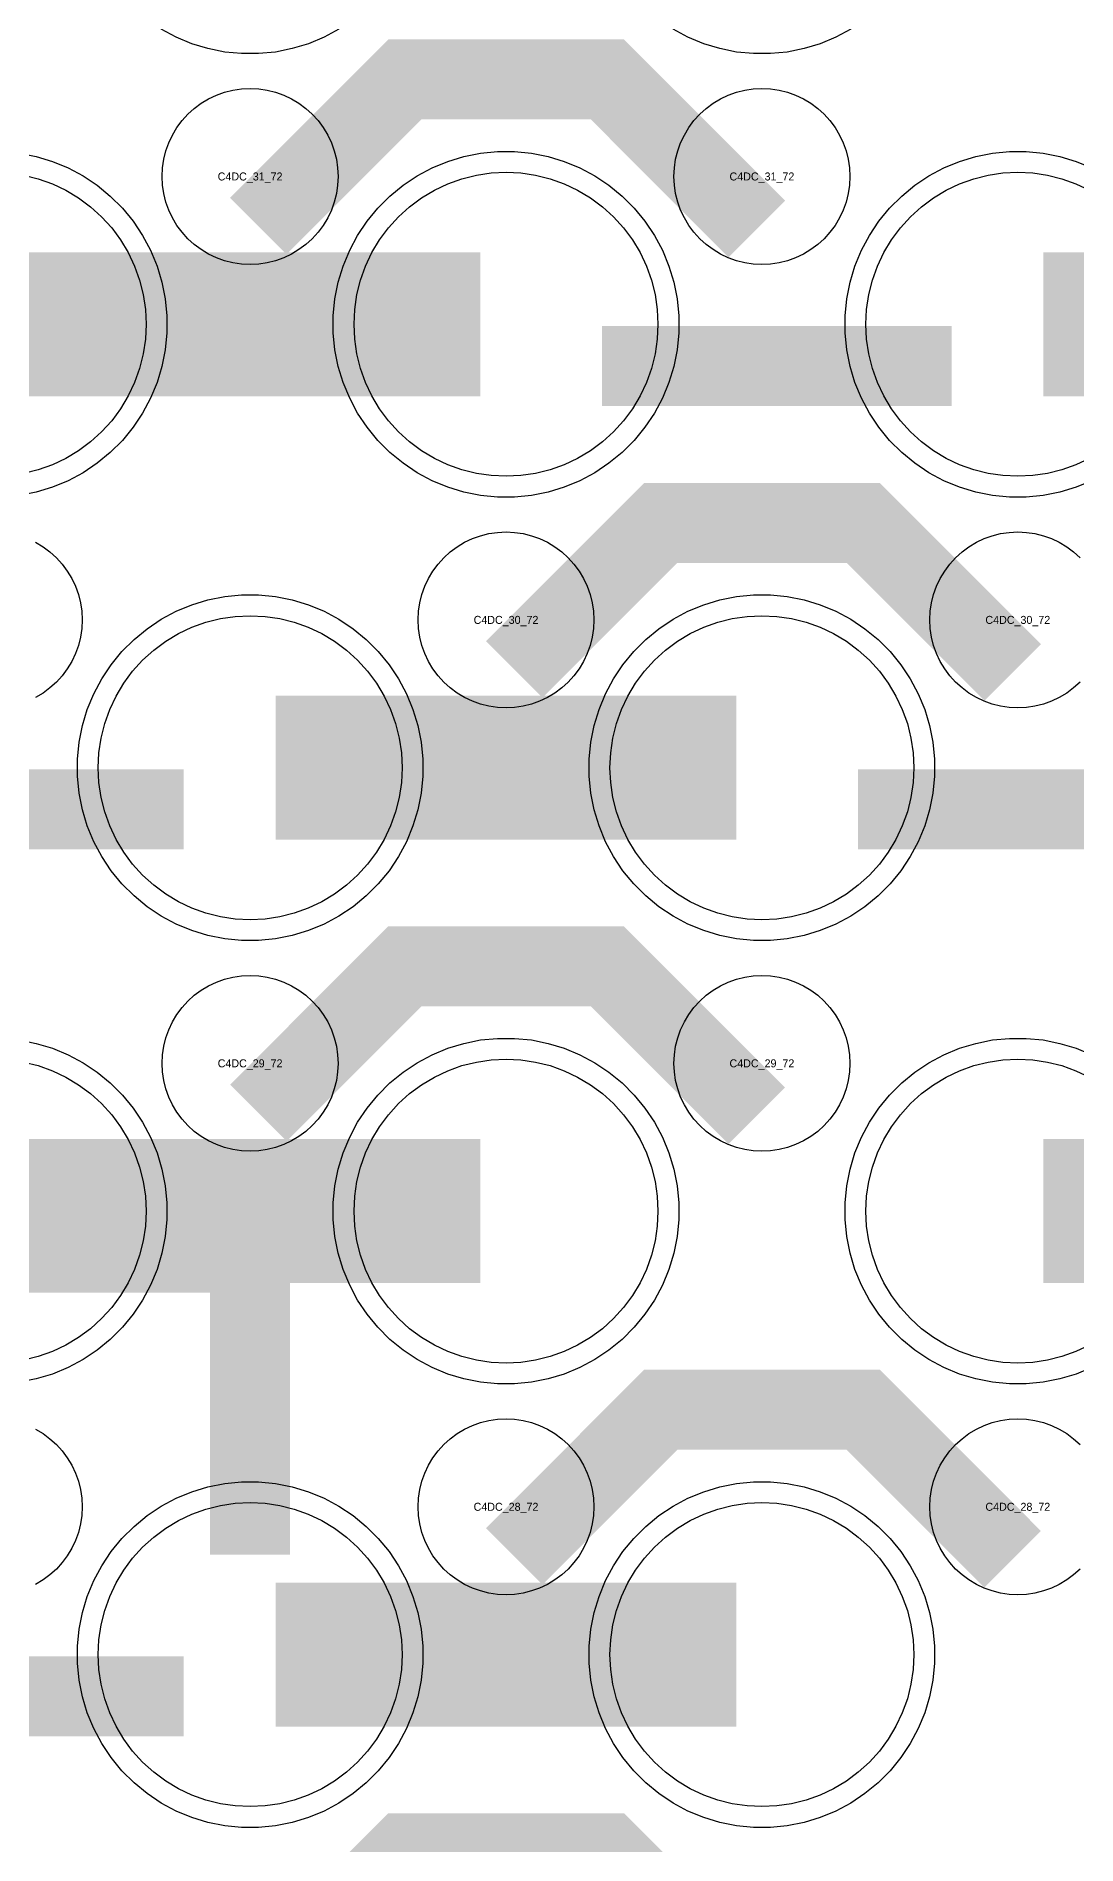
# Model space of a CAD drawing. Extents: x -11880 to 11880, y -14992 to 14992.
# Drawn here: x 10973 to 11298, y -11019 to -10454 of the extents above; entities that cross this region are included whole.
import ezdxf
from ezdxf.enums import TextEntityAlignment as Align

# ---------------------------------------------------------------- set-up
doc = ezdxf.new("R2010")
doc.units = 0
doc.header["$MEASUREMENT"] = 0
for name, color, linetype in [('GDS_775_DT_237', 138, 'CONTINUOUS'), ('RDL1_FS', 34, 'CONTINUOUS'), ('RDL_BS', 160, 'CONTINUOUS')]:
    doc.layers.add(name, color=color, linetype=linetype)

msp = doc.modelspace()

# ---------------------------------------------------------------- linework, layer by layer
at = {"layer": 'RDL1_FS', "color": 241, "true_color": 0xf7abae}
for points in [[(10969.268, -10497.484), (10973.791, -10498.616), (10978.181, -10500.188), (10982.395, -10502.18), (10986.395, -10504.578), (10990.14, -10507.356), (10993.594, -10510.486), (10996.724, -10513.94), (10999.502, -10517.685), (11001.9, -10521.685), (11003.892, -10525.899), (11005.464, -10530.289), (11006.596, -10534.812), (11007.28, -10539.423), (11007.509, -10544.08), (11007.28, -10548.737), (11006.596, -10553.348), (11005.464, -10557.871), (11003.892, -10562.261), (11001.9, -10566.475), (10999.502, -10570.475), (10996.724, -10574.22), (10993.594, -10577.674), (10990.14, -10580.804), (10986.395, -10583.582), (10982.395, -10585.98), (10978.181, -10587.972), (10973.791, -10589.544), (10969.268, -10590.676)], [(11302.395, -10585.98), (11298.181, -10587.972), (11293.791, -10589.544), (11289.268, -10590.676), (11284.657, -10591.36), (11280, -10591.589), (11275.343, -10591.36), (11270.732, -10590.676), (11266.209, -10589.544), (11261.819, -10587.972), (11257.605, -10585.98), (11253.605, -10583.582), (11249.86, -10580.804), (11246.406, -10577.674), (11243.276, -10574.22), (11240.498, -10570.475), (11238.1, -10566.475), (11236.108, -10562.261), (11234.536, -10557.871), (11233.404, -10553.348), (11232.72, -10548.737), (11232.491, -10544.08), (11232.72, -10539.423), (11233.404, -10534.812), (11234.536, -10530.289), (11236.108, -10525.899), (11238.1, -10521.685), (11240.498, -10517.685), (11243.276, -10513.94), (11246.406, -10510.486), (11249.86, -10507.356), (11253.605, -10504.578), (11257.605, -10502.18), (11261.819, -10500.188), (11266.209, -10498.616), (11270.732, -10497.484), (11275.343, -10496.8), (11280, -10496.571), (11284.657, -10496.8), (11289.268, -10497.484), (11293.791, -10498.616), (11298.181, -10500.188), (11302.395, -10502.18)], [(11302.395, -10863.105), (11298.181, -10865.097), (11293.791, -10866.669), (11289.268, -10867.801), (11284.657, -10868.485), (11280, -10868.714), (11275.343, -10868.485), (11270.732, -10867.801), (11266.209, -10866.669), (11261.819, -10865.097), (11257.605, -10863.105), (11253.605, -10860.707), (11249.86, -10857.929), (11246.406, -10854.799), (11243.276, -10851.345), (11240.498, -10847.6), (11238.1, -10843.6), (11236.108, -10839.386), (11234.536, -10834.996), (11233.404, -10830.473), (11232.72, -10825.862), (11232.491, -10821.205), (11232.72, -10816.548), (11233.404, -10811.937), (11234.536, -10807.414), (11236.108, -10803.024), (11238.1, -10798.81), (11240.498, -10794.81), (11243.276, -10791.065), (11246.406, -10787.611), (11249.86, -10784.481), (11253.605, -10781.703), (11257.605, -10779.305), (11261.819, -10777.313), (11266.209, -10775.741), (11270.732, -10774.609), (11275.343, -10773.925), (11280, -10773.696), (11284.657, -10773.925), (11289.268, -10774.609), (11293.791, -10775.741), (11298.181, -10777.313), (11302.395, -10779.305)]]:
    msp.add_lwpolyline(points, dxfattribs=at)
for points in [[(11120, -10591.589), (11115.343, -10591.36), (11110.732, -10590.676), (11106.209, -10589.544), (11101.819, -10587.972), (11097.605, -10585.98), (11093.605, -10583.582), (11089.86, -10580.804), (11086.406, -10577.674), (11083.276, -10574.22), (11080.498, -10570.475), (11078.1, -10566.475), (11076.108, -10562.261), (11074.536, -10557.871), (11073.404, -10553.348), (11072.72, -10548.737), (11072.491, -10544.08), (11072.72, -10539.423), (11073.404, -10534.812), (11074.536, -10530.289), (11076.108, -10525.899), (11078.1, -10521.685), (11080.498, -10517.685), (11083.276, -10513.94), (11086.406, -10510.486), (11089.86, -10507.356), (11093.605, -10504.578), (11097.605, -10502.18), (11101.819, -10500.188), (11106.209, -10498.616), (11110.732, -10497.484), (11115.343, -10496.8), (11120, -10496.571), (11124.657, -10496.8), (11129.268, -10497.484), (11133.791, -10498.616), (11138.181, -10500.188), (11142.395, -10502.18), (11146.395, -10504.578), (11150.14, -10507.356), (11153.594, -10510.486), (11156.724, -10513.94), (11159.502, -10517.685), (11161.9, -10521.685), (11163.892, -10525.899), (11165.464, -10530.289), (11166.596, -10534.812), (11167.28, -10539.423), (11167.509, -10544.08), (11167.28, -10548.737), (11166.596, -10553.348), (11165.464, -10557.871), (11163.892, -10562.261), (11161.9, -10566.475), (11159.502, -10570.475), (11156.724, -10574.22), (11153.594, -10577.674), (11150.14, -10580.804), (11146.395, -10583.582), (11142.395, -10585.98), (11138.181, -10587.972), (11133.791, -10589.544), (11129.268, -10590.676), (11124.657, -10591.36)], [(11040, -10730.149), (11035.343, -10729.92), (11030.732, -10729.236), (11026.209, -10728.104), (11021.819, -10726.532), (11017.605, -10724.54), (11013.605, -10722.142), (11009.86, -10719.364), (11006.406, -10716.234), (11003.276, -10712.78), (11000.498, -10709.035), (10998.1, -10705.035), (10996.108, -10700.821), (10994.536, -10696.431), (10993.404, -10691.908), (10992.72, -10687.297), (10992.491, -10682.64), (10992.72, -10677.983), (10993.404, -10673.372), (10994.536, -10668.849), (10996.108, -10664.459), (10998.1, -10660.245), (11000.498, -10656.245), (11003.276, -10652.5), (11006.406, -10649.046), (11009.86, -10645.916), (11013.605, -10643.138), (11017.605, -10640.74), (11021.819, -10638.748), (11026.209, -10637.176), (11030.732, -10636.044), (11035.343, -10635.36), (11040, -10635.131), (11044.657, -10635.36), (11049.268, -10636.044), (11053.791, -10637.176), (11058.181, -10638.748), (11062.395, -10640.74), (11066.395, -10643.138), (11070.14, -10645.916), (11073.594, -10649.046), (11076.724, -10652.5), (11079.502, -10656.245), (11081.9, -10660.245), (11083.892, -10664.459), (11085.464, -10668.849), (11086.596, -10673.372), (11087.28, -10677.983), (11087.509, -10682.64), (11087.28, -10687.297), (11086.596, -10691.908), (11085.464, -10696.431), (11083.892, -10700.821), (11081.9, -10705.035), (11079.502, -10709.035), (11076.724, -10712.78), (11073.594, -10716.234), (11070.14, -10719.364), (11066.395, -10722.142), (11062.395, -10724.54), (11058.181, -10726.532), (11053.791, -10728.104), (11049.268, -10729.236), (11044.657, -10729.92)], [(11200, -10730.149), (11195.343, -10729.92), (11190.732, -10729.236), (11186.209, -10728.104), (11181.819, -10726.532), (11177.605, -10724.54), (11173.605, -10722.142), (11169.86, -10719.364), (11166.406, -10716.234), (11163.276, -10712.78), (11160.498, -10709.035), (11158.1, -10705.035), (11156.108, -10700.821), (11154.536, -10696.431), (11153.404, -10691.908), (11152.72, -10687.297), (11152.491, -10682.64), (11152.72, -10677.983), (11153.404, -10673.372), (11154.536, -10668.849), (11156.108, -10664.459), (11158.1, -10660.245), (11160.498, -10656.245), (11163.276, -10652.5), (11166.406, -10649.046), (11169.86, -10645.916), (11173.605, -10643.138), (11177.605, -10640.74), (11181.819, -10638.748), (11186.209, -10637.176), (11190.732, -10636.044), (11195.343, -10635.36), (11200, -10635.131), (11204.657, -10635.36), (11209.268, -10636.044), (11213.791, -10637.176), (11218.181, -10638.748), (11222.395, -10640.74), (11226.395, -10643.138), (11230.14, -10645.916), (11233.594, -10649.046), (11236.724, -10652.5), (11239.502, -10656.245), (11241.9, -10660.245), (11243.892, -10664.459), (11245.464, -10668.849), (11246.596, -10673.372), (11247.28, -10677.983), (11247.509, -10682.64), (11247.28, -10687.297), (11246.596, -10691.908), (11245.464, -10696.431), (11243.892, -10700.821), (11241.9, -10705.035), (11239.502, -10709.035), (11236.724, -10712.78), (11233.594, -10716.234), (11230.14, -10719.364), (11226.395, -10722.142), (11222.395, -10724.54), (11218.181, -10726.532), (11213.791, -10728.104), (11209.268, -10729.236), (11204.657, -10729.92)]]:
    msp.add_lwpolyline(points, close=True, dxfattribs=at)
for points in [[(10968.002, -10544.08, 45, 45, 0), (11040.002, -10544.08, 45, 45, 0)], [(11040.002, -10544.08, 45, 45, 0), (11112.002, -10544.08, 45, 45, 0)], [(11288.002, -10544.08, 45, 45, 0), (11360.002, -10544.08, 45, 45, 0)], [(11048.002, -10682.64, 45, 45, 0), (11120.002, -10682.64, 45, 45, 0)], [(11120.002, -10682.64, 45, 45, 0), (11192.002, -10682.64, 45, 45, 0)], [(11288.002, -10821.205, 45, 45, 0), (11360.002, -10821.205, 45, 45, 0)]]:
    msp.add_lwpolyline(points, format="xyseb", dxfattribs=at)
at = {"layer": 'RDL1_FS'}
msp.add_lwpolyline([(10969.268, -10774.609), (10973.791, -10775.741), (10978.181, -10777.313), (10982.395, -10779.305), (10986.395, -10781.703), (10990.14, -10784.481), (10993.594, -10787.611), (10996.724, -10791.065), (10999.502, -10794.81), (11001.9, -10798.81), (11003.892, -10803.024), (11005.464, -10807.414), (11006.596, -10811.937), (11007.28, -10816.548), (11007.509, -10821.205), (11007.28, -10825.862), (11006.596, -10830.473), (11005.464, -10834.996), (11003.892, -10839.386), (11001.9, -10843.6), (10999.502, -10847.6), (10996.724, -10851.345), (10993.594, -10854.799), (10990.14, -10857.929), (10986.395, -10860.707), (10982.395, -10863.105), (10978.181, -10865.097), (10973.791, -10866.669), (10969.268, -10867.801)], dxfattribs=at)
for points in [[(11120, -10868.714), (11115.343, -10868.485), (11110.732, -10867.801), (11106.209, -10866.669), (11101.819, -10865.097), (11097.605, -10863.105), (11093.605, -10860.707), (11089.86, -10857.929), (11086.406, -10854.799), (11083.276, -10851.345), (11080.498, -10847.6), (11078.1, -10843.6), (11076.108, -10839.386), (11074.536, -10834.996), (11073.404, -10830.473), (11072.72, -10825.862), (11072.491, -10821.205), (11072.72, -10816.548), (11073.404, -10811.937), (11074.536, -10807.414), (11076.108, -10803.024), (11078.1, -10798.81), (11080.498, -10794.81), (11083.276, -10791.065), (11086.406, -10787.611), (11089.86, -10784.481), (11093.605, -10781.703), (11097.605, -10779.305), (11101.819, -10777.313), (11106.209, -10775.741), (11110.732, -10774.609), (11115.343, -10773.925), (11120, -10773.696), (11124.657, -10773.925), (11129.268, -10774.609), (11133.791, -10775.741), (11138.181, -10777.313), (11142.395, -10779.305), (11146.395, -10781.703), (11150.14, -10784.481), (11153.594, -10787.611), (11156.724, -10791.065), (11159.502, -10794.81), (11161.9, -10798.81), (11163.892, -10803.024), (11165.464, -10807.414), (11166.596, -10811.937), (11167.28, -10816.548), (11167.509, -10821.205), (11167.28, -10825.862), (11166.596, -10830.473), (11165.464, -10834.996), (11163.892, -10839.386), (11161.9, -10843.6), (11159.502, -10847.6), (11156.724, -10851.345), (11153.594, -10854.799), (11150.14, -10857.929), (11146.395, -10860.707), (11142.395, -10863.105), (11138.181, -10865.097), (11133.791, -10866.669), (11129.268, -10867.801), (11124.657, -10868.485)], [(11040, -11007.279), (11035.343, -11007.05), (11030.732, -11006.366), (11026.209, -11005.234), (11021.819, -11003.662), (11017.605, -11001.67), (11013.605, -10999.272), (11009.86, -10996.494), (11006.406, -10993.364), (11003.276, -10989.91), (11000.498, -10986.165), (10998.1, -10982.165), (10996.108, -10977.951), (10994.536, -10973.561), (10993.404, -10969.038), (10992.72, -10964.427), (10992.491, -10959.77), (10992.72, -10955.113), (10993.404, -10950.502), (10994.536, -10945.979), (10996.108, -10941.589), (10998.1, -10937.375), (11000.498, -10933.375), (11003.276, -10929.63), (11006.406, -10926.176), (11009.86, -10923.046), (11013.605, -10920.268), (11017.605, -10917.87), (11021.819, -10915.878), (11026.209, -10914.306), (11030.732, -10913.174), (11035.343, -10912.49), (11040, -10912.261), (11044.657, -10912.49), (11049.268, -10913.174), (11053.791, -10914.306), (11058.181, -10915.878), (11062.395, -10917.87), (11066.395, -10920.268), (11070.14, -10923.046), (11073.594, -10926.176), (11076.724, -10929.63), (11079.502, -10933.375), (11081.9, -10937.375), (11083.892, -10941.589), (11085.464, -10945.979), (11086.596, -10950.502), (11087.28, -10955.113), (11087.509, -10959.77), (11087.28, -10964.427), (11086.596, -10969.038), (11085.464, -10973.561), (11083.892, -10977.951), (11081.9, -10982.165), (11079.502, -10986.165), (11076.724, -10989.91), (11073.594, -10993.364), (11070.14, -10996.494), (11066.395, -10999.272), (11062.395, -11001.67), (11058.181, -11003.662), (11053.791, -11005.234), (11049.268, -11006.366), (11044.657, -11007.05)], [(11200, -11007.279), (11195.343, -11007.05), (11190.732, -11006.366), (11186.209, -11005.234), (11181.819, -11003.662), (11177.605, -11001.67), (11173.605, -10999.272), (11169.86, -10996.494), (11166.406, -10993.364), (11163.276, -10989.91), (11160.498, -10986.165), (11158.1, -10982.165), (11156.108, -10977.951), (11154.536, -10973.561), (11153.404, -10969.038), (11152.72, -10964.427), (11152.491, -10959.77), (11152.72, -10955.113), (11153.404, -10950.502), (11154.536, -10945.979), (11156.108, -10941.589), (11158.1, -10937.375), (11160.498, -10933.375), (11163.276, -10929.63), (11166.406, -10926.176), (11169.86, -10923.046), (11173.605, -10920.268), (11177.605, -10917.87), (11181.819, -10915.878), (11186.209, -10914.306), (11190.732, -10913.174), (11195.343, -10912.49), (11200, -10912.261), (11204.657, -10912.49), (11209.268, -10913.174), (11213.791, -10914.306), (11218.181, -10915.878), (11222.395, -10917.87), (11226.395, -10920.268), (11230.14, -10923.046), (11233.594, -10926.176), (11236.724, -10929.63), (11239.502, -10933.375), (11241.9, -10937.375), (11243.892, -10941.589), (11245.464, -10945.979), (11246.596, -10950.502), (11247.28, -10955.113), (11247.509, -10959.77), (11247.28, -10964.427), (11246.596, -10969.038), (11245.464, -10973.561), (11243.892, -10977.951), (11241.9, -10982.165), (11239.502, -10986.165), (11236.724, -10989.91), (11233.594, -10993.364), (11230.14, -10996.494), (11226.395, -10999.272), (11222.395, -11001.67), (11218.181, -11003.662), (11213.791, -11005.234), (11209.268, -11006.366), (11204.657, -11007.05)]]:
    msp.add_lwpolyline(points, close=True, dxfattribs=at)
for points in [[(10968.002, -10821.205, 45, 45, 0), (11040.002, -10821.205, 45, 45, 0)], [(11040.002, -10821.205, 45, 45, 0), (11112.002, -10821.205, 45, 45, 0)], [(11048.002, -10959.77, 45, 45, 0), (11120.002, -10959.77, 45, 45, 0)], [(11120.002, -10959.77, 45, 45, 0), (11192.002, -10959.77, 45, 45, 0)]]:
    msp.add_lwpolyline(points, format="xyseb", dxfattribs=at)
at = {"layer": 'RDL_BS'}
for points in [[(11067.777, -10451.898), (11063.115, -10454.39), (11058.205, -10456.421), (11053.165, -10457.952), (11047.938, -10458.998), (11042.644, -10459.515), (11037.356, -10459.515), (11032.062, -10458.998), (11026.835, -10457.952), (11021.795, -10456.421), (11016.885, -10454.39), (11012.223, -10451.898)], [(11227.777, -10451.898), (11223.115, -10454.39), (11218.205, -10456.421), (11213.165, -10457.952), (11207.938, -10458.998), (11202.644, -10459.515), (11197.356, -10459.515), (11192.062, -10458.998), (11186.835, -10457.952), (11181.795, -10456.421), (11176.885, -10454.39), (11172.223, -10451.898)], [(10972.956, -10612.202), (10975.28, -10613.595), (10977.443, -10615.198), (10979.442, -10617.01), (10981.254, -10619.009), (10982.857, -10621.172), (10984.25, -10623.496), (10985.402, -10625.933), (10986.309, -10628.468), (10986.966, -10631.087), (10987.362, -10633.759), (10987.494, -10636.452), (10987.362, -10639.145), (10986.966, -10641.817), (10986.309, -10644.436), (10985.402, -10646.971), (10984.25, -10649.408), (10982.857, -10651.732), (10981.254, -10653.895), (10979.442, -10655.894), (10977.443, -10657.706), (10975.28, -10659.309), (10972.956, -10660.702)], [(11299.442, -10655.894), (11297.443, -10657.706), (11295.28, -10659.309), (11292.956, -10660.702), (11290.519, -10661.854), (11287.984, -10662.761), (11285.365, -10663.418), (11282.693, -10663.814), (11280, -10663.946), (11277.307, -10663.814), (11274.635, -10663.418), (11272.016, -10662.761), (11269.481, -10661.854), (11267.044, -10660.702), (11264.72, -10659.309), (11262.557, -10657.706), (11260.558, -10655.894), (11258.746, -10653.895), (11257.143, -10651.732), (11255.75, -10649.408), (11254.598, -10646.971), (11253.691, -10644.436), (11253.034, -10641.817), (11252.638, -10639.145), (11252.506, -10636.452), (11252.638, -10633.759), (11253.034, -10631.087), (11253.691, -10628.468), (11254.598, -10625.933), (11255.75, -10623.496), (11257.143, -10621.172), (11258.746, -10619.009), (11260.558, -10617.01), (11262.557, -10615.198), (11264.72, -10613.595), (11267.044, -10612.202), (11269.481, -10611.05), (11272.016, -10610.143), (11274.635, -10609.486), (11277.307, -10609.09), (11280, -10608.958), (11282.693, -10609.09), (11285.365, -10609.486), (11287.984, -10610.143), (11290.519, -10611.05), (11292.956, -10612.202), (11295.28, -10613.595), (11297.443, -10615.198), (11299.442, -10617.01)], [(10967.938, -10767.722), (10973.165, -10768.768), (10978.205, -10770.299), (10983.115, -10772.33), (10987.777, -10774.822), (10992.191, -10777.769), (10996.292, -10781.131), (11000.074, -10784.913), (11003.436, -10789.014), (11006.383, -10793.428), (11008.875, -10798.09), (11010.906, -10803), (11012.437, -10808.04), (11013.483, -10813.267), (11014, -10818.561), (11014, -10823.849), (11013.483, -10829.143), (11012.437, -10834.37), (11010.906, -10839.41), (11008.875, -10844.32), (11006.383, -10848.982), (11003.436, -10853.396), (11000.074, -10857.497), (10996.292, -10861.279), (10992.191, -10864.641), (10987.777, -10867.588), (10983.115, -10870.08), (10978.205, -10872.111), (10973.165, -10873.642), (10967.938, -10874.688)], [(10972.956, -10889.332), (10975.28, -10890.725), (10977.443, -10892.328), (10979.442, -10894.14), (10981.254, -10896.139), (10982.857, -10898.302), (10984.25, -10900.626), (10985.402, -10903.063), (10986.309, -10905.598), (10986.966, -10908.217), (10987.362, -10910.889), (10987.494, -10913.582), (10987.362, -10916.275), (10986.966, -10918.947), (10986.309, -10921.566), (10985.402, -10924.101), (10984.25, -10926.538), (10982.857, -10928.862), (10981.254, -10931.025), (10979.442, -10933.024), (10977.443, -10934.836), (10975.28, -10936.439), (10972.956, -10937.832)], [(11299.442, -10933.024), (11297.443, -10934.836), (11295.28, -10936.439), (11292.956, -10937.832), (11290.519, -10938.984), (11287.984, -10939.891), (11285.365, -10940.548), (11282.693, -10940.944), (11280, -10941.076), (11277.307, -10940.944), (11274.635, -10940.548), (11272.016, -10939.891), (11269.481, -10938.984), (11267.044, -10937.832), (11264.72, -10936.439), (11262.557, -10934.836), (11260.558, -10933.024), (11258.746, -10931.025), (11257.143, -10928.862), (11255.75, -10926.538), (11254.598, -10924.101), (11253.691, -10921.566), (11253.034, -10918.947), (11252.638, -10916.275), (11252.506, -10913.582), (11252.638, -10910.889), (11253.034, -10908.217), (11253.691, -10905.598), (11254.598, -10903.063), (11255.75, -10900.626), (11257.143, -10898.302), (11258.746, -10896.139), (11260.558, -10894.14), (11262.557, -10892.328), (11264.72, -10890.725), (11267.044, -10889.332), (11269.481, -10888.18), (11272.016, -10887.273), (11274.635, -10886.616), (11277.307, -10886.22), (11280, -10886.088), (11282.693, -10886.22), (11285.365, -10886.616), (11287.984, -10887.273), (11290.519, -10888.18), (11292.956, -10889.332), (11295.28, -10890.725), (11297.443, -10892.328), (11299.442, -10894.14)]]:
    msp.add_lwpolyline(points, dxfattribs=at)
for points in [[(11042.562, -10513.394, 25, 25, 0), (11088.377, -10467.579, 25, 25, 0), (11121.93, -10467.579, 25, 25, 0)], [(11198.401, -10514.293, 25, 25, 0), (11151.687, -10467.579, 25, 25, 0), (11121.929, -10467.579, 25, 25, 0)], [(11122.562, -10651.954, 25, 25, 0), (11168.377, -10606.139, 25, 25, 0), (11201.93, -10606.139, 25, 25, 0)], [(11278.401, -10652.853, 25, 25, 0), (11231.687, -10606.139, 25, 25, 0), (11201.929, -10606.139, 25, 25, 0)], [(11042.562, -10790.519, 25, 25, 0), (11088.377, -10744.704, 25, 25, 0), (11121.93, -10744.704, 25, 25, 0)], [(11198.401, -10791.418, 25, 25, 0), (11151.687, -10744.704, 25, 25, 0), (11121.929, -10744.704, 25, 25, 0)], [(11040, -10928.5, 25, 25, 0), (11040, -10821.723, 25, 25, 0)], [(11040, -10928.5, 25, 25, 0), (11040, -10821.723, 25, 25, 0)], [(11052.5, -10834.223, 25, 25, 0), (10966.667, -10834.223, 25, 25, 0)], [(11052.5, -10834.223, 25, 25, 0), (10987.833, -10834.223, 25, 25, 0)], [(11122.562, -10929.084, 25, 25, 0), (11168.377, -10883.269, 25, 25, 0), (11201.93, -10883.269, 25, 25, 0)], [(11278.401, -10929.983, 25, 25, 0), (11231.687, -10883.269, 25, 25, 0), (11201.929, -10883.269, 25, 25, 0)], [(10910.016, -10972.783, 25, 25, 0), (11019.281, -10972.783, 25, 25, 0)], [(11042.562, -11067.649, 25, 25, 0), (11088.377, -11021.834, 25, 25, 0), (11121.93, -11021.834, 25, 25, 0)], [(11198.401, -11068.548, 25, 25, 0), (11151.687, -11021.834, 25, 25, 0), (11121.929, -11021.834, 25, 25, 0)]]:
    msp.add_lwpolyline(points, format="xyseb", dxfattribs=at)
for points in [[(11040, -10525.386), (11037.307, -10525.254), (11034.635, -10524.858), (11032.016, -10524.201), (11029.481, -10523.294), (11027.044, -10522.142), (11024.72, -10520.749), (11022.557, -10519.146), (11020.558, -10517.334), (11018.746, -10515.335), (11017.143, -10513.172), (11015.75, -10510.848), (11014.598, -10508.411), (11013.691, -10505.876), (11013.034, -10503.257), (11012.638, -10500.585), (11012.506, -10497.892), (11012.638, -10495.199), (11013.034, -10492.527), (11013.691, -10489.908), (11014.598, -10487.373), (11015.75, -10484.936), (11017.143, -10482.612), (11018.746, -10480.449), (11020.558, -10478.45), (11022.557, -10476.638), (11024.72, -10475.035), (11027.044, -10473.642), (11029.481, -10472.49), (11032.016, -10471.583), (11034.635, -10470.926), (11037.307, -10470.53), (11040, -10470.398), (11042.693, -10470.53), (11045.365, -10470.926), (11047.984, -10471.583), (11050.519, -10472.49), (11052.956, -10473.642), (11055.28, -10475.035), (11057.443, -10476.638), (11059.442, -10478.45), (11061.254, -10480.449), (11062.857, -10482.612), (11064.25, -10484.936), (11065.402, -10487.373), (11066.309, -10489.908), (11066.966, -10492.527), (11067.362, -10495.199), (11067.494, -10497.892), (11067.362, -10500.585), (11066.966, -10503.257), (11066.309, -10505.876), (11065.402, -10508.411), (11064.25, -10510.848), (11062.857, -10513.172), (11061.254, -10515.335), (11059.442, -10517.334), (11057.443, -10519.146), (11055.28, -10520.749), (11052.956, -10522.142), (11050.519, -10523.294), (11047.984, -10524.201), (11045.365, -10524.858), (11042.693, -10525.254)], [(11200, -10525.386), (11197.307, -10525.254), (11194.635, -10524.858), (11192.016, -10524.201), (11189.481, -10523.294), (11187.044, -10522.142), (11184.72, -10520.749), (11182.557, -10519.146), (11180.558, -10517.334), (11178.746, -10515.335), (11177.143, -10513.172), (11175.75, -10510.848), (11174.598, -10508.411), (11173.691, -10505.876), (11173.034, -10503.257), (11172.638, -10500.585), (11172.506, -10497.892), (11172.638, -10495.199), (11173.034, -10492.527), (11173.691, -10489.908), (11174.598, -10487.373), (11175.75, -10484.936), (11177.143, -10482.612), (11178.746, -10480.449), (11180.558, -10478.45), (11182.557, -10476.638), (11184.72, -10475.035), (11187.044, -10473.642), (11189.481, -10472.49), (11192.016, -10471.583), (11194.635, -10470.926), (11197.307, -10470.53), (11200, -10470.398), (11202.693, -10470.53), (11205.365, -10470.926), (11207.984, -10471.583), (11210.519, -10472.49), (11212.956, -10473.642), (11215.28, -10475.035), (11217.443, -10476.638), (11219.442, -10478.45), (11221.254, -10480.449), (11222.857, -10482.612), (11224.25, -10484.936), (11225.402, -10487.373), (11226.309, -10489.908), (11226.966, -10492.527), (11227.362, -10495.199), (11227.494, -10497.892), (11227.362, -10500.585), (11226.966, -10503.257), (11226.309, -10505.876), (11225.402, -10508.411), (11224.25, -10510.848), (11222.857, -10513.172), (11221.254, -10515.335), (11219.442, -10517.334), (11217.443, -10519.146), (11215.28, -10520.749), (11212.956, -10522.142), (11210.519, -10523.294), (11207.984, -10524.201), (11205.365, -10524.858), (11202.693, -10525.254)], [(11120, -10663.946), (11117.307, -10663.814), (11114.635, -10663.418), (11112.016, -10662.761), (11109.481, -10661.854), (11107.044, -10660.702), (11104.72, -10659.309), (11102.557, -10657.706), (11100.558, -10655.894), (11098.746, -10653.895), (11097.143, -10651.732), (11095.75, -10649.408), (11094.598, -10646.971), (11093.691, -10644.436), (11093.034, -10641.817), (11092.638, -10639.145), (11092.506, -10636.452), (11092.638, -10633.759), (11093.034, -10631.087), (11093.691, -10628.468), (11094.598, -10625.933), (11095.75, -10623.496), (11097.143, -10621.172), (11098.746, -10619.009), (11100.558, -10617.01), (11102.557, -10615.198), (11104.72, -10613.595), (11107.044, -10612.202), (11109.481, -10611.05), (11112.016, -10610.143), (11114.635, -10609.486), (11117.307, -10609.09), (11120, -10608.958), (11122.693, -10609.09), (11125.365, -10609.486), (11127.984, -10610.143), (11130.519, -10611.05), (11132.956, -10612.202), (11135.28, -10613.595), (11137.443, -10615.198), (11139.442, -10617.01), (11141.254, -10619.009), (11142.857, -10621.172), (11144.25, -10623.496), (11145.402, -10625.933), (11146.309, -10628.468), (11146.966, -10631.087), (11147.362, -10633.759), (11147.494, -10636.452), (11147.362, -10639.145), (11146.966, -10641.817), (11146.309, -10644.436), (11145.402, -10646.971), (11144.25, -10649.408), (11142.857, -10651.732), (11141.254, -10653.895), (11139.442, -10655.894), (11137.443, -10657.706), (11135.28, -10659.309), (11132.956, -10660.702), (11130.519, -10661.854), (11127.984, -10662.761), (11125.365, -10663.418), (11122.693, -10663.814)], [(11040, -10802.511), (11037.307, -10802.379), (11034.635, -10801.983), (11032.016, -10801.326), (11029.481, -10800.419), (11027.044, -10799.267), (11024.72, -10797.874), (11022.557, -10796.271), (11020.558, -10794.459), (11018.746, -10792.46), (11017.143, -10790.297), (11015.75, -10787.973), (11014.598, -10785.536), (11013.691, -10783.001), (11013.034, -10780.382), (11012.638, -10777.71), (11012.506, -10775.017), (11012.638, -10772.324), (11013.034, -10769.652), (11013.691, -10767.033), (11014.598, -10764.498), (11015.75, -10762.061), (11017.143, -10759.737), (11018.746, -10757.574), (11020.558, -10755.575), (11022.557, -10753.763), (11024.72, -10752.16), (11027.044, -10750.767), (11029.481, -10749.615), (11032.016, -10748.708), (11034.635, -10748.051), (11037.307, -10747.655), (11040, -10747.523), (11042.693, -10747.655), (11045.365, -10748.051), (11047.984, -10748.708), (11050.519, -10749.615), (11052.956, -10750.767), (11055.28, -10752.16), (11057.443, -10753.763), (11059.442, -10755.575), (11061.254, -10757.574), (11062.857, -10759.737), (11064.25, -10762.061), (11065.402, -10764.498), (11066.309, -10767.033), (11066.966, -10769.652), (11067.362, -10772.324), (11067.494, -10775.017), (11067.362, -10777.71), (11066.966, -10780.382), (11066.309, -10783.001), (11065.402, -10785.536), (11064.25, -10787.973), (11062.857, -10790.297), (11061.254, -10792.46), (11059.442, -10794.459), (11057.443, -10796.271), (11055.28, -10797.874), (11052.956, -10799.267), (11050.519, -10800.419), (11047.984, -10801.326), (11045.365, -10801.983), (11042.693, -10802.379)], [(11200, -10802.511), (11197.307, -10802.379), (11194.635, -10801.983), (11192.016, -10801.326), (11189.481, -10800.419), (11187.044, -10799.267), (11184.72, -10797.874), (11182.557, -10796.271), (11180.558, -10794.459), (11178.746, -10792.46), (11177.143, -10790.297), (11175.75, -10787.973), (11174.598, -10785.536), (11173.691, -10783.001), (11173.034, -10780.382), (11172.638, -10777.71), (11172.506, -10775.017), (11172.638, -10772.324), (11173.034, -10769.652), (11173.691, -10767.033), (11174.598, -10764.498), (11175.75, -10762.061), (11177.143, -10759.737), (11178.746, -10757.574), (11180.558, -10755.575), (11182.557, -10753.763), (11184.72, -10752.16), (11187.044, -10750.767), (11189.481, -10749.615), (11192.016, -10748.708), (11194.635, -10748.051), (11197.307, -10747.655), (11200, -10747.523), (11202.693, -10747.655), (11205.365, -10748.051), (11207.984, -10748.708), (11210.519, -10749.615), (11212.956, -10750.767), (11215.28, -10752.16), (11217.443, -10753.763), (11219.442, -10755.575), (11221.254, -10757.574), (11222.857, -10759.737), (11224.25, -10762.061), (11225.402, -10764.498), (11226.309, -10767.033), (11226.966, -10769.652), (11227.362, -10772.324), (11227.494, -10775.017), (11227.362, -10777.71), (11226.966, -10780.382), (11226.309, -10783.001), (11225.402, -10785.536), (11224.25, -10787.973), (11222.857, -10790.297), (11221.254, -10792.46), (11219.442, -10794.459), (11217.443, -10796.271), (11215.28, -10797.874), (11212.956, -10799.267), (11210.519, -10800.419), (11207.984, -10801.326), (11205.365, -10801.983), (11202.693, -10802.379)], [(11117.356, -10875.205), (11112.062, -10874.688), (11106.835, -10873.642), (11101.795, -10872.111), (11096.885, -10870.08), (11092.223, -10867.588), (11087.809, -10864.641), (11083.708, -10861.279), (11079.926, -10857.497), (11076.564, -10853.396), (11073.617, -10848.982), (11071.125, -10844.32), (11069.094, -10839.41), (11067.563, -10834.37), (11066.517, -10829.143), (11066, -10823.849), (11066, -10818.561), (11066.517, -10813.267), (11067.563, -10808.04), (11069.094, -10803), (11071.125, -10798.09), (11073.617, -10793.428), (11076.564, -10789.014), (11079.926, -10784.913), (11083.708, -10781.131), (11087.809, -10777.769), (11092.223, -10774.822), (11096.885, -10772.33), (11101.795, -10770.299), (11106.835, -10768.768), (11112.062, -10767.722), (11117.356, -10767.205), (11122.644, -10767.205), (11127.938, -10767.722), (11133.165, -10768.768), (11138.205, -10770.299), (11143.115, -10772.33), (11147.777, -10774.822), (11152.191, -10777.769), (11156.292, -10781.131), (11160.074, -10784.913), (11163.436, -10789.014), (11166.383, -10793.428), (11168.875, -10798.09), (11170.906, -10803), (11172.437, -10808.04), (11173.483, -10813.267), (11174, -10818.561), (11174, -10823.849), (11173.483, -10829.143), (11172.437, -10834.37), (11170.906, -10839.41), (11168.875, -10844.32), (11166.383, -10848.982), (11163.436, -10853.396), (11160.074, -10857.497), (11156.292, -10861.279), (11152.191, -10864.641), (11147.777, -10867.588), (11143.115, -10870.08), (11138.205, -10872.111), (11133.165, -10873.642), (11127.938, -10874.688), (11122.644, -10875.205)], [(11120, -10941.076), (11117.307, -10940.944), (11114.635, -10940.548), (11112.016, -10939.891), (11109.481, -10938.984), (11107.044, -10937.832), (11104.72, -10936.439), (11102.557, -10934.836), (11100.558, -10933.024), (11098.746, -10931.025), (11097.143, -10928.862), (11095.75, -10926.538), (11094.598, -10924.101), (11093.691, -10921.566), (11093.034, -10918.947), (11092.638, -10916.275), (11092.506, -10913.582), (11092.638, -10910.889), (11093.034, -10908.217), (11093.691, -10905.598), (11094.598, -10903.063), (11095.75, -10900.626), (11097.143, -10898.302), (11098.746, -10896.139), (11100.558, -10894.14), (11102.557, -10892.328), (11104.72, -10890.725), (11107.044, -10889.332), (11109.481, -10888.18), (11112.016, -10887.273), (11114.635, -10886.616), (11117.307, -10886.22), (11120, -10886.088), (11122.693, -10886.22), (11125.365, -10886.616), (11127.984, -10887.273), (11130.519, -10888.18), (11132.956, -10889.332), (11135.28, -10890.725), (11137.443, -10892.328), (11139.442, -10894.14), (11141.254, -10896.139), (11142.857, -10898.302), (11144.25, -10900.626), (11145.402, -10903.063), (11146.309, -10905.598), (11146.966, -10908.217), (11147.362, -10910.889), (11147.494, -10913.582), (11147.362, -10916.275), (11146.966, -10918.947), (11146.309, -10921.566), (11145.402, -10924.101), (11144.25, -10926.538), (11142.857, -10928.862), (11141.254, -10931.025), (11139.442, -10933.024), (11137.443, -10934.836), (11135.28, -10936.439), (11132.956, -10937.832), (11130.519, -10938.984), (11127.984, -10939.891), (11125.365, -10940.548), (11122.693, -10940.944)], [(11037.356, -11013.77), (11032.062, -11013.253), (11026.835, -11012.207), (11021.795, -11010.676), (11016.885, -11008.645), (11012.223, -11006.153), (11007.809, -11003.206), (11003.708, -10999.844), (10999.926, -10996.062), (10996.564, -10991.961), (10993.617, -10987.547), (10991.125, -10982.885), (10989.094, -10977.975), (10987.563, -10972.935), (10986.517, -10967.708), (10986, -10962.414), (10986, -10957.126), (10986.517, -10951.832), (10987.563, -10946.605), (10989.094, -10941.565), (10991.125, -10936.655), (10993.617, -10931.993), (10996.564, -10927.579), (10999.926, -10923.478), (11003.708, -10919.696), (11007.809, -10916.334), (11012.223, -10913.387), (11016.885, -10910.895), (11021.795, -10908.864), (11026.835, -10907.333), (11032.062, -10906.287), (11037.356, -10905.77), (11042.644, -10905.77), (11047.938, -10906.287), (11053.165, -10907.333), (11058.205, -10908.864), (11063.115, -10910.895), (11067.777, -10913.387), (11072.191, -10916.334), (11076.292, -10919.696), (11080.074, -10923.478), (11083.436, -10927.579), (11086.383, -10931.993), (11088.875, -10936.655), (11090.906, -10941.565), (11092.437, -10946.605), (11093.483, -10951.832), (11094, -10957.126), (11094, -10962.414), (11093.483, -10967.708), (11092.437, -10972.935), (11090.906, -10977.975), (11088.875, -10982.885), (11086.383, -10987.547), (11083.436, -10991.961), (11080.074, -10996.062), (11076.292, -10999.844), (11072.191, -11003.206), (11067.777, -11006.153), (11063.115, -11008.645), (11058.205, -11010.676), (11053.165, -11012.207), (11047.938, -11013.253), (11042.644, -11013.77)], [(11197.356, -11013.77), (11192.062, -11013.253), (11186.835, -11012.207), (11181.795, -11010.676), (11176.885, -11008.645), (11172.223, -11006.153), (11167.809, -11003.206), (11163.708, -10999.844), (11159.926, -10996.062), (11156.564, -10991.961), (11153.617, -10987.547), (11151.125, -10982.885), (11149.094, -10977.975), (11147.563, -10972.935), (11146.517, -10967.708), (11146, -10962.414), (11146, -10957.126), (11146.517, -10951.832), (11147.563, -10946.605), (11149.094, -10941.565), (11151.125, -10936.655), (11153.617, -10931.993), (11156.564, -10927.579), (11159.926, -10923.478), (11163.708, -10919.696), (11167.809, -10916.334), (11172.223, -10913.387), (11176.885, -10910.895), (11181.795, -10908.864), (11186.835, -10907.333), (11192.062, -10906.287), (11197.356, -10905.77), (11202.644, -10905.77), (11207.938, -10906.287), (11213.165, -10907.333), (11218.205, -10908.864), (11223.115, -10910.895), (11227.777, -10913.387), (11232.191, -10916.334), (11236.292, -10919.696), (11240.074, -10923.478), (11243.436, -10927.579), (11246.383, -10931.993), (11248.875, -10936.655), (11250.906, -10941.565), (11252.437, -10946.605), (11253.483, -10951.832), (11254, -10957.126), (11254, -10962.414), (11253.483, -10967.708), (11252.437, -10972.935), (11250.906, -10977.975), (11248.875, -10982.885), (11246.383, -10987.547), (11243.436, -10991.961), (11240.074, -10996.062), (11236.292, -10999.844), (11232.191, -11003.206), (11227.777, -11006.153), (11223.115, -11008.645), (11218.205, -11010.676), (11213.165, -11012.207), (11207.938, -11013.253), (11202.644, -11013.77)]]:
    msp.add_lwpolyline(points, close=True, dxfattribs=at)
at = {"layer": 'RDL_BS', "color": 241, "true_color": 0xf7abae}
for points in [[(10967.938, -10490.597), (10973.165, -10491.643), (10978.205, -10493.174), (10983.115, -10495.205), (10987.777, -10497.697), (10992.191, -10500.644), (10996.292, -10504.006), (11000.074, -10507.788), (11003.436, -10511.889), (11006.383, -10516.303), (11008.875, -10520.965), (11010.906, -10525.875), (11012.437, -10530.915), (11013.483, -10536.142), (11014, -10541.436), (11014, -10546.724), (11013.483, -10552.018), (11012.437, -10557.245), (11010.906, -10562.285), (11008.875, -10567.195), (11006.383, -10571.857), (11003.436, -10576.271), (11000.074, -10580.372), (10996.292, -10584.154), (10992.191, -10587.516), (10987.777, -10590.463), (10983.115, -10592.955), (10978.205, -10594.986), (10973.165, -10596.517), (10967.938, -10597.563)], [(11303.115, -10592.955), (11298.205, -10594.986), (11293.165, -10596.517), (11287.938, -10597.563), (11282.644, -10598.08), (11277.356, -10598.08), (11272.062, -10597.563), (11266.835, -10596.517), (11261.795, -10594.986), (11256.885, -10592.955), (11252.223, -10590.463), (11247.809, -10587.516), (11243.708, -10584.154), (11239.926, -10580.372), (11236.564, -10576.271), (11233.617, -10571.857), (11231.125, -10567.195), (11229.094, -10562.285), (11227.563, -10557.245), (11226.517, -10552.018), (11226, -10546.724), (11226, -10541.436), (11226.517, -10536.142), (11227.563, -10530.915), (11229.094, -10525.875), (11231.125, -10520.965), (11233.617, -10516.303), (11236.564, -10511.889), (11239.926, -10507.788), (11243.708, -10504.006), (11247.809, -10500.644), (11252.223, -10497.697), (11256.885, -10495.205), (11261.795, -10493.174), (11266.835, -10491.643), (11272.062, -10490.597), (11277.356, -10490.08), (11282.644, -10490.08), (11287.938, -10490.597), (11293.165, -10491.643), (11298.205, -10493.174), (11303.115, -10495.205)], [(11303.115, -10870.08), (11298.205, -10872.111), (11293.165, -10873.642), (11287.938, -10874.688), (11282.644, -10875.205), (11277.356, -10875.205), (11272.062, -10874.688), (11266.835, -10873.642), (11261.795, -10872.111), (11256.885, -10870.08), (11252.223, -10867.588), (11247.809, -10864.641), (11243.708, -10861.279), (11239.926, -10857.497), (11236.564, -10853.396), (11233.617, -10848.982), (11231.125, -10844.32), (11229.094, -10839.41), (11227.563, -10834.37), (11226.517, -10829.143), (11226, -10823.849), (11226, -10818.561), (11226.517, -10813.267), (11227.563, -10808.04), (11229.094, -10803), (11231.125, -10798.09), (11233.617, -10793.428), (11236.564, -10789.014), (11239.926, -10784.913), (11243.708, -10781.131), (11247.809, -10777.769), (11252.223, -10774.822), (11256.885, -10772.33), (11261.795, -10770.299), (11266.835, -10768.768), (11272.062, -10767.722), (11277.356, -10767.205), (11282.644, -10767.205), (11287.938, -10767.722), (11293.165, -10768.768), (11298.205, -10770.299), (11303.115, -10772.33)]]:
    msp.add_lwpolyline(points, dxfattribs=at)
for points in [[(11117.356, -10598.08), (11112.062, -10597.563), (11106.835, -10596.517), (11101.795, -10594.986), (11096.885, -10592.955), (11092.223, -10590.463), (11087.809, -10587.516), (11083.708, -10584.154), (11079.926, -10580.372), (11076.564, -10576.271), (11073.617, -10571.857), (11071.125, -10567.195), (11069.094, -10562.285), (11067.563, -10557.245), (11066.517, -10552.018), (11066, -10546.724), (11066, -10541.436), (11066.517, -10536.142), (11067.563, -10530.915), (11069.094, -10525.875), (11071.125, -10520.965), (11073.617, -10516.303), (11076.564, -10511.889), (11079.926, -10507.788), (11083.708, -10504.006), (11087.809, -10500.644), (11092.223, -10497.697), (11096.885, -10495.205), (11101.795, -10493.174), (11106.835, -10491.643), (11112.062, -10490.597), (11117.356, -10490.08), (11122.644, -10490.08), (11127.938, -10490.597), (11133.165, -10491.643), (11138.205, -10493.174), (11143.115, -10495.205), (11147.777, -10497.697), (11152.191, -10500.644), (11156.292, -10504.006), (11160.074, -10507.788), (11163.436, -10511.889), (11166.383, -10516.303), (11168.875, -10520.965), (11170.906, -10525.875), (11172.437, -10530.915), (11173.483, -10536.142), (11174, -10541.436), (11174, -10546.724), (11173.483, -10552.018), (11172.437, -10557.245), (11170.906, -10562.285), (11168.875, -10567.195), (11166.383, -10571.857), (11163.436, -10576.271), (11160.074, -10580.372), (11156.292, -10584.154), (11152.191, -10587.516), (11147.777, -10590.463), (11143.115, -10592.955), (11138.205, -10594.986), (11133.165, -10596.517), (11127.938, -10597.563), (11122.644, -10598.08)], [(11037.356, -10736.64), (11032.062, -10736.123), (11026.835, -10735.077), (11021.795, -10733.546), (11016.885, -10731.515), (11012.223, -10729.023), (11007.809, -10726.076), (11003.708, -10722.714), (10999.926, -10718.932), (10996.564, -10714.831), (10993.617, -10710.417), (10991.125, -10705.755), (10989.094, -10700.845), (10987.563, -10695.805), (10986.517, -10690.578), (10986, -10685.284), (10986, -10679.996), (10986.517, -10674.702), (10987.563, -10669.475), (10989.094, -10664.435), (10991.125, -10659.525), (10993.617, -10654.863), (10996.564, -10650.449), (10999.926, -10646.348), (11003.708, -10642.566), (11007.809, -10639.204), (11012.223, -10636.257), (11016.885, -10633.765), (11021.795, -10631.734), (11026.835, -10630.203), (11032.062, -10629.157), (11037.356, -10628.64), (11042.644, -10628.64), (11047.938, -10629.157), (11053.165, -10630.203), (11058.205, -10631.734), (11063.115, -10633.765), (11067.777, -10636.257), (11072.191, -10639.204), (11076.292, -10642.566), (11080.074, -10646.348), (11083.436, -10650.449), (11086.383, -10654.863), (11088.875, -10659.525), (11090.906, -10664.435), (11092.437, -10669.475), (11093.483, -10674.702), (11094, -10679.996), (11094, -10685.284), (11093.483, -10690.578), (11092.437, -10695.805), (11090.906, -10700.845), (11088.875, -10705.755), (11086.383, -10710.417), (11083.436, -10714.831), (11080.074, -10718.932), (11076.292, -10722.714), (11072.191, -10726.076), (11067.777, -10729.023), (11063.115, -10731.515), (11058.205, -10733.546), (11053.165, -10735.077), (11047.938, -10736.123), (11042.644, -10736.64)], [(11197.356, -10736.64), (11192.062, -10736.123), (11186.835, -10735.077), (11181.795, -10733.546), (11176.885, -10731.515), (11172.223, -10729.023), (11167.809, -10726.076), (11163.708, -10722.714), (11159.926, -10718.932), (11156.564, -10714.831), (11153.617, -10710.417), (11151.125, -10705.755), (11149.094, -10700.845), (11147.563, -10695.805), (11146.517, -10690.578), (11146, -10685.284), (11146, -10679.996), (11146.517, -10674.702), (11147.563, -10669.475), (11149.094, -10664.435), (11151.125, -10659.525), (11153.617, -10654.863), (11156.564, -10650.449), (11159.926, -10646.348), (11163.708, -10642.566), (11167.809, -10639.204), (11172.223, -10636.257), (11176.885, -10633.765), (11181.795, -10631.734), (11186.835, -10630.203), (11192.062, -10629.157), (11197.356, -10628.64), (11202.644, -10628.64), (11207.938, -10629.157), (11213.165, -10630.203), (11218.205, -10631.734), (11223.115, -10633.765), (11227.777, -10636.257), (11232.191, -10639.204), (11236.292, -10642.566), (11240.074, -10646.348), (11243.436, -10650.449), (11246.383, -10654.863), (11248.875, -10659.525), (11250.906, -10664.435), (11252.437, -10669.475), (11253.483, -10674.702), (11254, -10679.996), (11254, -10685.284), (11253.483, -10690.578), (11252.437, -10695.805), (11250.906, -10700.845), (11248.875, -10705.755), (11246.383, -10710.417), (11243.436, -10714.831), (11240.074, -10718.932), (11236.292, -10722.714), (11232.191, -10726.076), (11227.777, -10729.023), (11223.115, -10731.515), (11218.205, -10733.546), (11213.165, -10735.077), (11207.938, -10736.123), (11202.644, -10736.64)]]:
    msp.add_lwpolyline(points, close=True, dxfattribs=at)
for points in [[(11150.016, -10557.093, 25, 25, 0), (11259.281, -10557.093, 25, 25, 0)], [(10910.016, -10695.653, 25, 25, 0), (11019.281, -10695.653, 25, 25, 0)], [(11230.016, -10695.653, 25, 25, 0), (11339.281, -10695.653, 25, 25, 0)]]:
    msp.add_lwpolyline(points, format="xyseb", dxfattribs=at)

# ---------------------------------------------------------------- texts
at = {"layer": 'GDS_775_DT_237'}
for s, p in [('C4DC_31_72', (11040, -10497.892)), ('C4DC_31_72', (11040, -10497.892)), ('C4DC_31_72', (11200, -10497.892)), ('C4DC_31_72', (11200, -10497.892)), ('C4DC_30_72', (11120, -10636.452)), ('C4DC_30_72', (11120, -10636.452)), ('C4DC_30_72', (11280, -10636.452)), ('C4DC_30_72', (11280, -10636.452)), ('C4DC_29_72', (11040, -10775.017)), ('C4DC_29_72', (11040, -10775.017)), ('C4DC_29_72', (11200, -10775.017)), ('C4DC_29_72', (11200, -10775.017)), ('C4DC_28_72', (11120, -10913.582)), ('C4DC_28_72', (11120, -10913.582)), ('C4DC_28_72', (11280, -10913.582)), ('C4DC_28_72', (11280, -10913.582))]:
    msp.add_text(s, height=2.5, dxfattribs=at).set_placement(p, align=Align.MIDDLE_CENTER)

doc.saveas('drawing.dxf')
